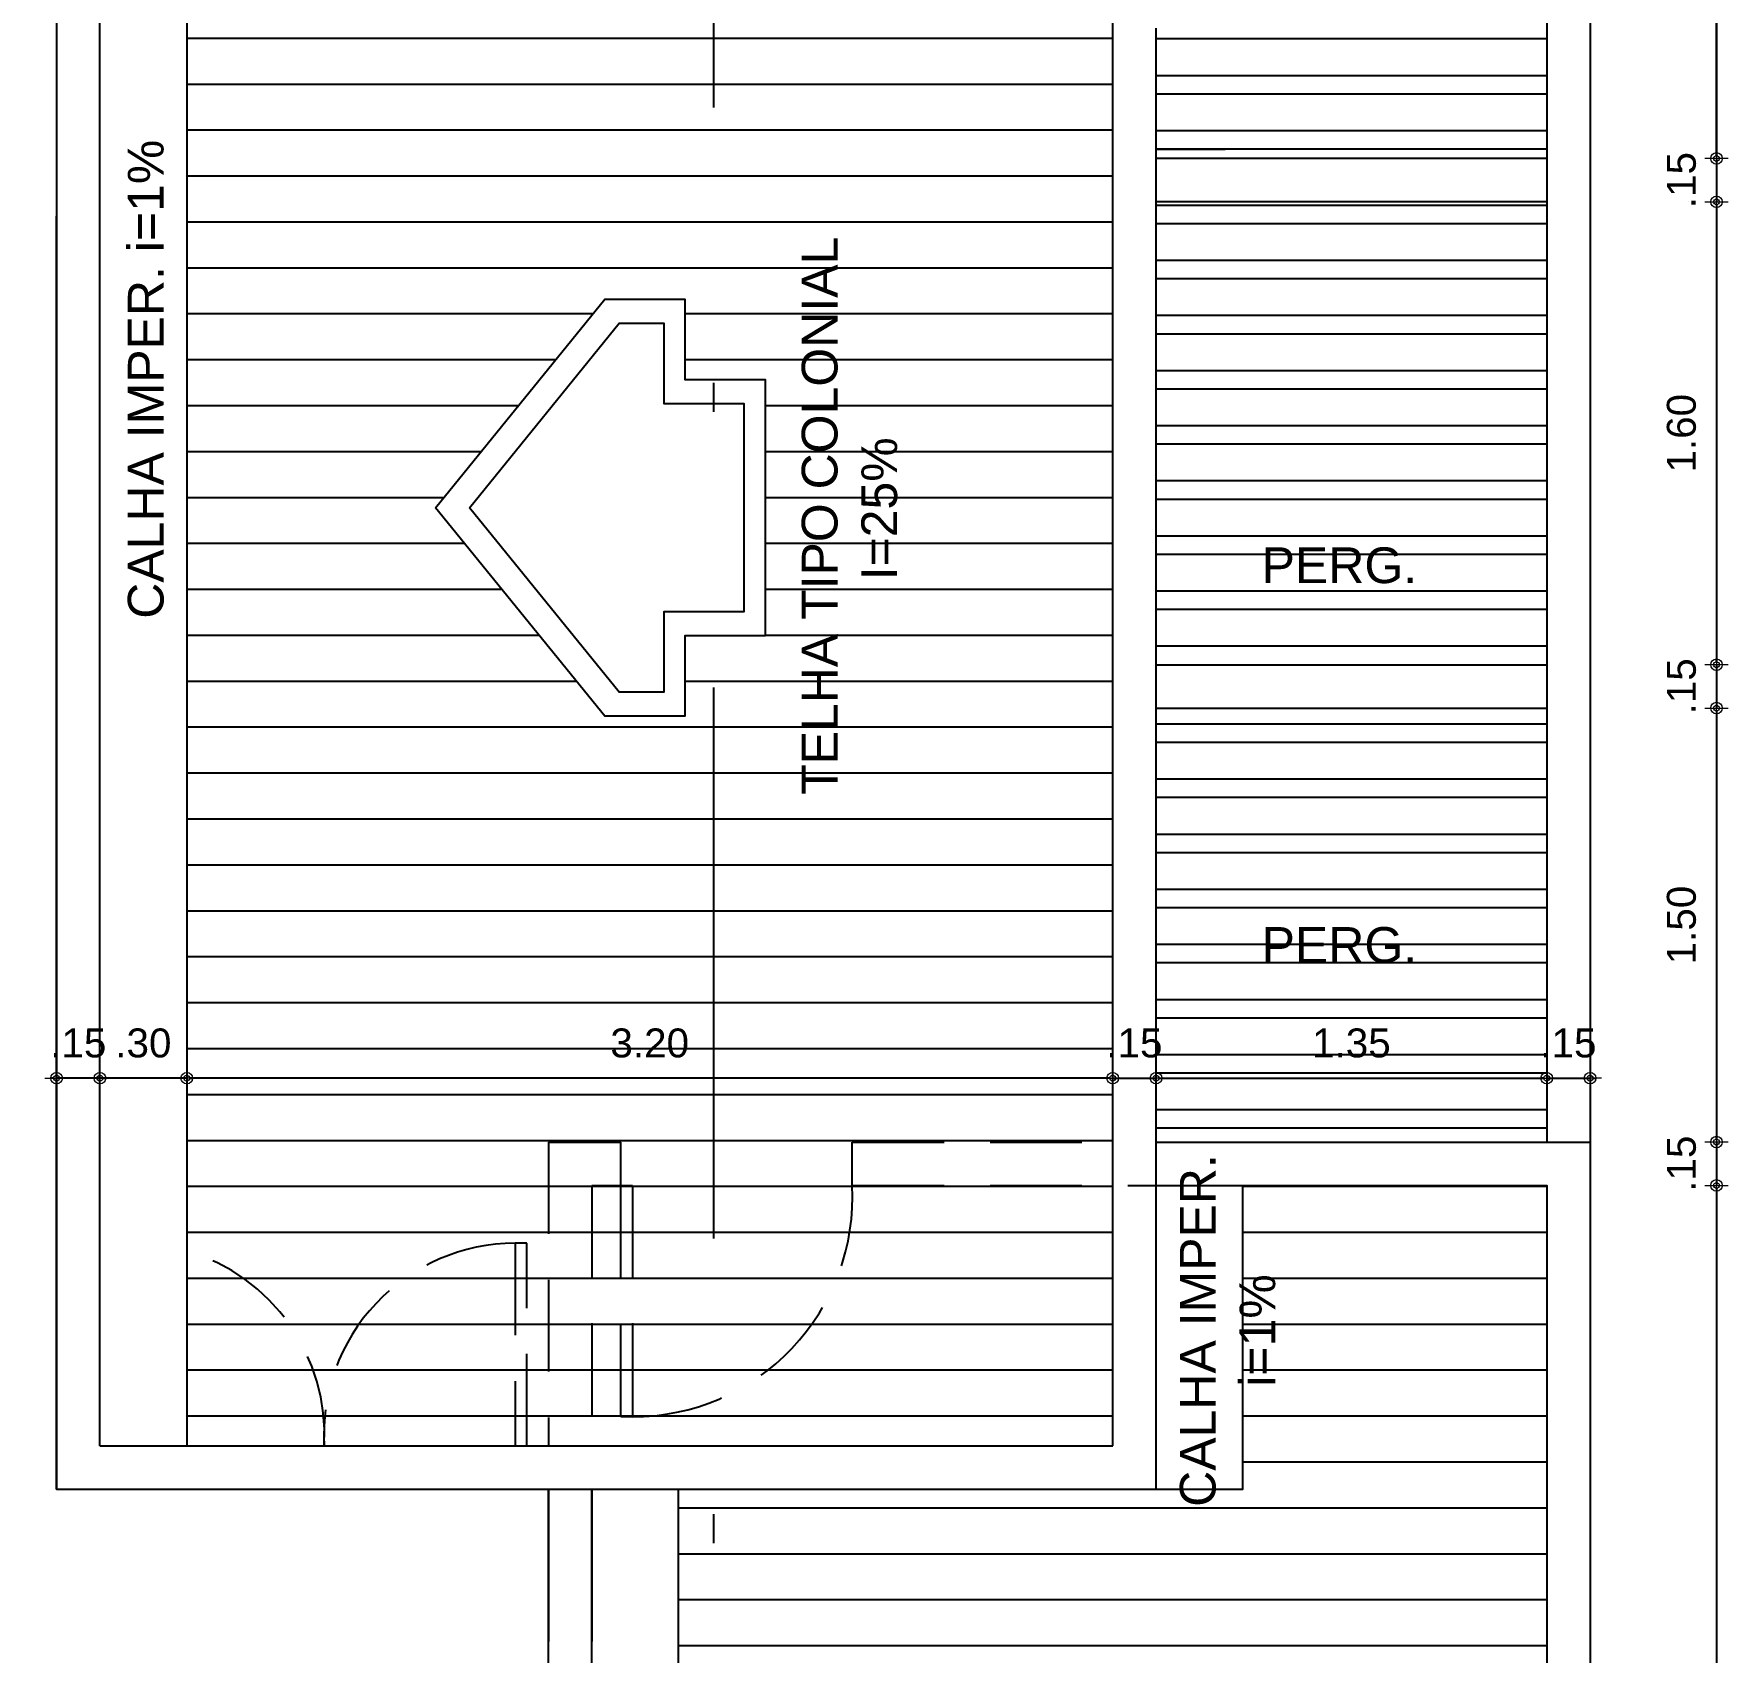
# Model space of a CAD drawing. Header units: millimetres. Extents: x 1540 to 1603, y 509.1 to 598.2.
# Drawn here: x 1560.97 to 1566.83, y 536.29 to 541.89 of the extents above; entities that cross this region are included whole.
import ezdxf

# ---------------------------------------------------------------- set-up
doc = ezdxf.new("R2010")
doc.units = ezdxf.units.MM
doc.linetypes.add('DASHDOT2', pattern=[12.7, 6.35, -3.175, 0, -3.175])
doc.linetypes.add('HIDDEN', pattern=[9.525, 6.35, -3.175])
for name, color, linetype in [('0-COTAS', 8, 'Continuous'), ('A-PEN-08', 8, 'Continuous'), ('A-PEN-B', 5, 'Continuous'), ('A-PEN-G', 3, 'Continuous'), ('A-PEN-M', 6, 'Continuous'), ('A-PEN-R', 1, 'Continuous')]:
    doc.layers.add(name, color=color, linetype=linetype)
doc.layers.add('COTAS', color=53, linetype='Continuous', lineweight=9)
doc.styles.add('CARIMBO_DADOS', font='arial.ttf', dxfattribs={"height": 0.1})
doc.dimstyles.get("Standard").update_dxf_attribs({"dimtxt": 0.18, "dimasz": 0.18, "dimexe": 0.18, "dimexo": 0.0625, "dimgap": 0.09, "dimtad": 0, "dimtih": 1, "dimtoh": 1, "dimdec": 4, "dimzin": 0, "dimdsep": 46, "dimtxsty": 'Standard', "dimcen": 0.09, "dimadec": 0, "dimazin": 0, "dimtfac": 1, "dimtdec": 4, "dimtofl": 0, "dimtmove": 0, "dimatfit": 3, "dimfxl": 1, "dimtolj": 1, "dimtzin": 0, "dimarcsym": 0})
pattern_1 = [(7e-15, (-2519.20092, 361.37498), (0, 0.15875), [])]

# ---------------------------------------------------------------- blocks, each defined once
blk = doc.blocks.new('CIRCULOS')
at = {"layer": 'COTAS'}
for p, q in [((-4, 0), (4, 0)), ((0, 4), (0, -4))]:
    blk.add_line(p, q, dxfattribs=at)
for radius in [2, 1]:
    blk.add_circle((0, 0), radius, dxfattribs=at)
blk = doc.blocks.new('*D389')
at = {"layer": 'A-PEN-08', "color": 8, "lineweight": -2, "ltscale": 0.05}
blk.add_line((1559.1397, 543.7479), (1559.1397, 537.018), dxfattribs=at)
at = {"layer": 'Defpoints', "color": 0, "ltscale": 0.05}
for p in [(1559.3482, 543.7579), (1559.1397, 537.008), (1561.1982, 537.008)]:
    blk.add_point(p, dxfattribs=at)
at = {"layer": 'A-PEN-08', "color": 8, "lineweight": -2, "ltscale": 0.05, "xscale": 0.01, "yscale": 0.01, "zscale": 0.01}
for p, rotation in [((1559.1397, 543.7579), 90), ((1559.1397, 537.008), 270)]:
    blk.add_blockref('CIRCULOS', p, dxfattribs=dict(at, rotation=rotation))
at = {"layer": 'A-PEN-08', "color": 230, "ltscale": 0.05, "insert": (1559.0187, 540.383), "char_height": 0.1, "attachment_point": 5, "rotation": 90, "style": 'CARIMBO_DADOS'}
blk.add_mtext('\\A1;6.75', dxfattribs=at)
blk = doc.blocks.new('*D330')
at = {"layer": 'A-PEN-08', "color": 8, "lineweight": -2, "ltscale": 0.05}
blk.add_line((1566.7852, 541.4679), (1566.7852, 543.7479), dxfattribs=at)
at = {"layer": 'Defpoints', "color": 0, "ltscale": 0.05}
for p in [(1561.1982, 543.7579), (1566.7852, 543.7579), (1564.8482, 541.4579)]:
    blk.add_point(p, dxfattribs=at)
at = {"layer": 'A-PEN-08', "color": 8, "lineweight": -2, "ltscale": 0.05, "xscale": 0.01, "yscale": 0.01, "zscale": 0.01}
for p, rotation in [((1566.7852, 543.7579), 90), ((1566.7852, 541.4579), 270)]:
    blk.add_blockref('CIRCULOS', p, dxfattribs=dict(at, rotation=rotation))
at = {"layer": 'A-PEN-08', "color": 230, "ltscale": 0.05, "insert": (1566.6641, 542.6079), "char_height": 0.1, "attachment_point": 5, "rotation": 90, "style": 'CARIMBO_DADOS'}
blk.add_mtext('\\A1;2.30', dxfattribs=at)
blk = doc.blocks.new('*D331')
at = {"layer": 'A-PEN-08', "color": 8, "lineweight": -2, "ltscale": 0.05}
blk.add_line((1566.7852, 543.7479), (1566.7852, 541.4679), dxfattribs=at)
at = {"layer": 'Defpoints', "color": 0, "ltscale": 0.05}
for p in [(1561.1982, 543.7579), (1566.1982, 541.4579), (1566.7852, 541.4579)]:
    blk.add_point(p, dxfattribs=at)
at = {"layer": 'A-PEN-08', "color": 8, "lineweight": -2, "ltscale": 0.05, "xscale": 0.01, "yscale": 0.01, "zscale": 0.01}
for p, rotation in [((1566.7852, 543.7579), 90), ((1566.7852, 541.4579), 270)]:
    blk.add_blockref('CIRCULOS', p, dxfattribs=dict(at, rotation=rotation))
at = {"layer": 'A-PEN-08', "color": 230, "ltscale": 0.05, "insert": (1566.6641, 542.6079), "char_height": 0.1, "attachment_point": 5, "rotation": 90, "style": 'CARIMBO_DADOS'}
blk.add_mtext('\\A1;2.30', dxfattribs=at)
blk = doc.blocks.new('*D397')
at = {"layer": 'A-PEN-08', "color": 8, "lineweight": -2, "ltscale": 0.05}
for p, q in [((1566.7852, 541.4679), (1566.7852, 541.4779)), ((1566.7852, 541.4579), (1566.7852, 541.3079)), ((1566.7852, 541.2979), (1566.7852, 541.2879))]:
    blk.add_line(p, q, dxfattribs=at)
at = {"layer": 'Defpoints', "color": 0, "ltscale": 0.05}
for p in [(1566.1982, 541.4579), (1566.3482, 541.3079), (1566.7852, 541.3079)]:
    blk.add_point(p, dxfattribs=at)
at = {"layer": 'A-PEN-08', "color": 8, "lineweight": -2, "ltscale": 0.05, "xscale": 0.01, "yscale": 0.01, "zscale": 0.01}
for p, rotation in [((1566.7852, 541.4579), 270), ((1566.7852, 541.3079), 90)]:
    blk.add_blockref('CIRCULOS', p, dxfattribs=dict(at, rotation=rotation))
at = {"layer": 'A-PEN-08', "color": 230, "ltscale": 0.05, "insert": (1566.6642, 541.3829), "char_height": 0.1, "attachment_point": 5, "rotation": 90, "style": 'CARIMBO_DADOS'}
blk.add_mtext('\\A1;.15', dxfattribs=at)
blk = doc.blocks.new('*D398')
at = {"layer": 'A-PEN-08', "color": 8, "lineweight": -2, "ltscale": 0.05}
blk.add_line((1566.7852, 541.2979), (1566.7852, 539.718), dxfattribs=at)
at = {"layer": 'Defpoints', "color": 0, "ltscale": 0.05}
for p in [(1566.3482, 541.3079), (1566.1982, 539.708), (1566.7852, 539.708)]:
    blk.add_point(p, dxfattribs=at)
at = {"layer": 'A-PEN-08', "color": 8, "lineweight": -2, "ltscale": 0.05, "xscale": 0.01, "yscale": 0.01, "zscale": 0.01}
for p, rotation in [((1566.7852, 541.3079), 90), ((1566.7852, 539.708), 270)]:
    blk.add_blockref('CIRCULOS', p, dxfattribs=dict(at, rotation=rotation))
at = {"layer": 'A-PEN-08', "color": 230, "ltscale": 0.05, "insert": (1566.6642, 540.508), "char_height": 0.1, "attachment_point": 5, "rotation": 90, "style": 'CARIMBO_DADOS'}
blk.add_mtext('\\A1;1.60', dxfattribs=at)
blk = doc.blocks.new('*D399')
at = {"layer": 'A-PEN-08', "color": 8, "lineweight": -2, "ltscale": 0.05}
for p, q in [((1566.7852, 539.718), (1566.7852, 539.728)), ((1566.7852, 539.708), (1566.7852, 539.558)), ((1566.7852, 539.548), (1566.7852, 539.538))]:
    blk.add_line(p, q, dxfattribs=at)
at = {"layer": 'Defpoints', "color": 0, "ltscale": 0.05}
for p in [(1566.1982, 539.708), (1566.1982, 539.558), (1566.7852, 539.558)]:
    blk.add_point(p, dxfattribs=at)
at = {"layer": 'A-PEN-08', "color": 8, "lineweight": -2, "ltscale": 0.05, "xscale": 0.01, "yscale": 0.01, "zscale": 0.01}
for p, rotation in [((1566.7852, 539.708), 270), ((1566.7852, 539.558), 90)]:
    blk.add_blockref('CIRCULOS', p, dxfattribs=dict(at, rotation=rotation))
at = {"layer": 'A-PEN-08', "color": 230, "ltscale": 0.05, "insert": (1566.6642, 539.633), "char_height": 0.1, "attachment_point": 5, "rotation": 90, "style": 'CARIMBO_DADOS'}
blk.add_mtext('\\A1;.15', dxfattribs=at)
blk = doc.blocks.new('*D400')
at = {"layer": 'A-PEN-08', "color": 8, "lineweight": -2, "ltscale": 0.05}
blk.add_line((1566.7852, 539.548), (1566.7852, 538.068), dxfattribs=at)
at = {"layer": 'Defpoints', "color": 0, "ltscale": 0.05}
for p in [(1566.1982, 539.558), (1566.3482, 538.058), (1566.7852, 538.058)]:
    blk.add_point(p, dxfattribs=at)
at = {"layer": 'A-PEN-08', "color": 8, "lineweight": -2, "ltscale": 0.05, "xscale": 0.01, "yscale": 0.01, "zscale": 0.01}
for p, rotation in [((1566.7852, 539.558), 90), ((1566.7852, 538.058), 270)]:
    blk.add_blockref('CIRCULOS', p, dxfattribs=dict(at, rotation=rotation))
at = {"layer": 'A-PEN-08', "color": 230, "ltscale": 0.05, "insert": (1566.6642, 538.808), "char_height": 0.1, "attachment_point": 5, "rotation": 90, "style": 'CARIMBO_DADOS'}
blk.add_mtext('\\A1;1.50', dxfattribs=at)
blk = doc.blocks.new('*D401')
at = {"layer": 'A-PEN-08', "color": 8, "lineweight": -2, "ltscale": 0.05}
for p, q in [((1566.7852, 538.068), (1566.7852, 538.078)), ((1566.7852, 538.058), (1566.7852, 537.908)), ((1566.7852, 537.898), (1566.7852, 537.888))]:
    blk.add_line(p, q, dxfattribs=at)
at = {"layer": 'Defpoints', "color": 0, "ltscale": 0.05}
for p in [(1566.3482, 538.058), (1566.1982, 537.908), (1566.7852, 537.908)]:
    blk.add_point(p, dxfattribs=at)
at = {"layer": 'A-PEN-08', "color": 8, "lineweight": -2, "ltscale": 0.05, "xscale": 0.01, "yscale": 0.01, "zscale": 0.01}
for p, rotation in [((1566.7852, 538.058), 270), ((1566.7852, 537.908), 90)]:
    blk.add_blockref('CIRCULOS', p, dxfattribs=dict(at, rotation=rotation))
at = {"layer": 'A-PEN-08', "color": 230, "ltscale": 0.05, "insert": (1566.6642, 537.983), "char_height": 0.1, "attachment_point": 5, "rotation": 90, "style": 'CARIMBO_DADOS'}
blk.add_mtext('\\A1;.15', dxfattribs=at)
blk = doc.blocks.new('*D402')
at = {"layer": 'A-PEN-08', "color": 8, "lineweight": -2, "ltscale": 0.05}
blk.add_line((1566.7852, 537.898), (1566.7852, 532.518), dxfattribs=at)
at = {"layer": 'Defpoints', "color": 0, "ltscale": 0.05}
for p in [(1566.1982, 537.908), (1566.1982, 532.508), (1566.7852, 532.508)]:
    blk.add_point(p, dxfattribs=at)
at = {"layer": 'A-PEN-08', "color": 8, "lineweight": -2, "ltscale": 0.05, "xscale": 0.01, "yscale": 0.01, "zscale": 0.01}
for p, rotation in [((1566.7852, 537.908), 90), ((1566.7852, 532.508), 270)]:
    blk.add_blockref('CIRCULOS', p, dxfattribs=dict(at, rotation=rotation))
at = {"layer": 'A-PEN-08', "color": 230, "ltscale": 0.05, "insert": (1566.6642, 535.208), "char_height": 0.1, "attachment_point": 5, "rotation": 90, "style": 'CARIMBO_DADOS'}
blk.add_mtext('\\A1;5.40', dxfattribs=at)
blk = doc.blocks.new('*D409')
at = {"layer": 'A-PEN-08', "color": 8, "lineweight": -2, "ltscale": 0.05}
blk.add_line((1564.6882, 538.2787), (1561.5082, 538.2787), dxfattribs=at)
at = {"layer": 'Defpoints', "color": 0, "ltscale": 0.05}
for p in [(1561.4982, 538.2787), (1561.4982, 537.008), (1564.6982, 537.008)]:
    blk.add_point(p, dxfattribs=at)
at = {"layer": 'A-PEN-08', "color": 8, "lineweight": -2, "ltscale": 0.05, "xscale": 0.01, "yscale": 0.01, "zscale": 0.01, "rotation": 180}
blk.add_blockref('CIRCULOS', (1561.4982, 538.2787), dxfattribs=at)
at = {"layer": 'A-PEN-08', "color": 8, "lineweight": -2, "ltscale": 0.05, "xscale": 0.01, "yscale": 0.01, "zscale": 0.01}
blk.add_blockref('CIRCULOS', (1564.6982, 538.2787), dxfattribs=at)
at = {"layer": 'A-PEN-08', "color": 230, "ltscale": 0.05, "insert": (1563.0982, 538.3998), "char_height": 0.1, "attachment_point": 5, "style": 'CARIMBO_DADOS'}
blk.add_mtext('\\A1;3.20', dxfattribs=at)
blk = doc.blocks.new('*D410')
at = {"layer": 'A-PEN-08', "color": 8, "lineweight": -2, "ltscale": 0.05}
for p, q in [((1561.1882, 538.2787), (1561.1782, 538.2787)), ((1561.4982, 538.2787), (1561.1982, 538.2787)), ((1561.5082, 538.2787), (1561.5182, 538.2787))]:
    blk.add_line(p, q, dxfattribs=at)
at = {"layer": 'Defpoints', "color": 0, "ltscale": 0.05}
for p in [(1561.1982, 538.2787), (1561.1982, 537.008), (1561.4982, 537.008)]:
    blk.add_point(p, dxfattribs=at)
at = {"layer": 'A-PEN-08', "color": 8, "lineweight": -2, "ltscale": 0.05, "xscale": 0.01, "yscale": 0.01, "zscale": 0.01}
blk.add_blockref('CIRCULOS', (1561.1982, 538.2787), dxfattribs=at)
at = {"layer": 'A-PEN-08', "color": 8, "lineweight": -2, "ltscale": 0.05, "xscale": 0.01, "yscale": 0.01, "zscale": 0.01, "rotation": 180}
blk.add_blockref('CIRCULOS', (1561.4982, 538.2787), dxfattribs=at)
at = {"layer": 'A-PEN-08', "color": 230, "ltscale": 0.05, "insert": (1561.3482, 538.3998), "char_height": 0.1, "attachment_point": 5, "style": 'CARIMBO_DADOS'}
blk.add_mtext('\\A1;.30', dxfattribs=at)
blk = doc.blocks.new('*D411')
at = {"layer": 'A-PEN-08', "color": 8, "lineweight": -2, "ltscale": 0.05}
for p, q in [((1561.0382, 538.2787), (1561.0282, 538.2787)), ((1561.1982, 538.2787), (1561.0482, 538.2787)), ((1561.2082, 538.2787), (1561.2182, 538.2787))]:
    blk.add_line(p, q, dxfattribs=at)
at = {"layer": 'Defpoints', "color": 0, "ltscale": 0.05}
for p in [(1561.0482, 538.2787), (1561.1982, 537.008), (1561.0482, 536.858)]:
    blk.add_point(p, dxfattribs=at)
at = {"layer": 'A-PEN-08', "color": 8, "lineweight": -2, "ltscale": 0.05, "xscale": 0.01, "yscale": 0.01, "zscale": 0.01}
blk.add_blockref('CIRCULOS', (1561.0482, 538.2787), dxfattribs=at)
at = {"layer": 'A-PEN-08', "color": 8, "lineweight": -2, "ltscale": 0.05, "xscale": 0.01, "yscale": 0.01, "zscale": 0.01, "rotation": 180}
blk.add_blockref('CIRCULOS', (1561.1982, 538.2787), dxfattribs=at)
at = {"layer": 'A-PEN-08', "color": 230, "ltscale": 0.05, "insert": (1561.1232, 538.3998), "char_height": 0.1, "attachment_point": 5, "style": 'CARIMBO_DADOS'}
blk.add_mtext('\\A1;.15', dxfattribs=at)
blk = doc.blocks.new('*D523')
at = {"layer": 'A-PEN-08', "color": 8, "lineweight": -2, "ltscale": 0.05}
for p, q in [((1564.6882, 538.2787), (1564.6782, 538.2787)), ((1564.6982, 538.2787), (1564.8482, 538.2787)), ((1564.8582, 538.2787), (1564.8682, 538.2787))]:
    blk.add_line(p, q, dxfattribs=at)
at = {"layer": 'Defpoints', "color": 0, "ltscale": 0.05}
for p in [(1564.8482, 538.2787), (1564.8482, 538.058), (1564.6982, 537.008)]:
    blk.add_point(p, dxfattribs=at)
at = {"layer": 'A-PEN-08', "color": 8, "lineweight": -2, "ltscale": 0.05, "xscale": 0.01, "yscale": 0.01, "zscale": 0.01}
blk.add_blockref('CIRCULOS', (1564.6982, 538.2787), dxfattribs=at)
at = {"layer": 'A-PEN-08', "color": 8, "lineweight": -2, "ltscale": 0.05, "xscale": 0.01, "yscale": 0.01, "zscale": 0.01, "rotation": 180}
blk.add_blockref('CIRCULOS', (1564.8482, 538.2787), dxfattribs=at)
at = {"layer": 'A-PEN-08', "color": 230, "ltscale": 0.05, "insert": (1564.7732, 538.3998), "char_height": 0.1, "attachment_point": 5, "style": 'CARIMBO_DADOS'}
blk.add_mtext('\\A1;.15', dxfattribs=at)
blk = doc.blocks.new('*D358')
at = {"layer": 'A-PEN-08', "color": 8, "lineweight": -2, "ltscale": 0.05}
for p, q in [((1566.1882, 538.2787), (1566.1782, 538.2787)), ((1566.1982, 538.2787), (1566.3482, 538.2787)), ((1566.3582, 538.2787), (1566.3682, 538.2787))]:
    blk.add_line(p, q, dxfattribs=at)
at = {"layer": 'Defpoints', "color": 0, "ltscale": 0.05}
for p in [(1566.3482, 538.2787), (1566.3482, 538.058), (1566.1982, 537.908)]:
    blk.add_point(p, dxfattribs=at)
at = {"layer": 'A-PEN-08', "color": 8, "lineweight": -2, "ltscale": 0.05, "xscale": 0.01, "yscale": 0.01, "zscale": 0.01}
blk.add_blockref('CIRCULOS', (1566.1982, 538.2787), dxfattribs=at)
at = {"layer": 'A-PEN-08', "color": 8, "lineweight": -2, "ltscale": 0.05, "xscale": 0.01, "yscale": 0.01, "zscale": 0.01, "rotation": 180}
blk.add_blockref('CIRCULOS', (1566.3482, 538.2787), dxfattribs=at)
at = {"layer": 'A-PEN-08', "color": 230, "ltscale": 0.05, "insert": (1566.2732, 538.3998), "char_height": 0.1, "attachment_point": 5, "style": 'CARIMBO_DADOS'}
blk.add_mtext('\\A1;.15', dxfattribs=at)
blk = doc.blocks.new('*D361')
at = {"layer": 'A-PEN-08', "color": 8, "lineweight": -2, "ltscale": 0.05}
for p, q in [((1559.1397, 537.018), (1559.1397, 537.028)), ((1559.1397, 537.008), (1559.1397, 536.858)), ((1559.1397, 536.848), (1559.1397, 536.838))]:
    blk.add_line(p, q, dxfattribs=at)
at = {"layer": 'Defpoints', "color": 0, "ltscale": 0.05}
for p in [(1561.1982, 537.008), (1559.1397, 536.858), (1561.0482, 536.858)]:
    blk.add_point(p, dxfattribs=at)
at = {"layer": 'A-PEN-08', "color": 8, "lineweight": -2, "ltscale": 0.05, "xscale": 0.01, "yscale": 0.01, "zscale": 0.01}
for p, rotation in [((1559.1397, 537.008), 270), ((1559.1397, 536.858), 90)]:
    blk.add_blockref('CIRCULOS', p, dxfattribs=dict(at, rotation=rotation))
at = {"layer": 'A-PEN-08', "color": 230, "ltscale": 0.05, "insert": (1559.0187, 536.933), "char_height": 0.1, "attachment_point": 5, "rotation": 90, "style": 'CARIMBO_DADOS'}
blk.add_mtext('\\A1;.15', dxfattribs=at)
blk = doc.blocks.new('*D532')
at = {"layer": 'A-PEN-08', "color": 8, "lineweight": -2, "ltscale": 0.05}
blk.add_line((1559.1397, 536.848), (1559.1397, 532.518), dxfattribs=at)
at = {"layer": 'Defpoints', "color": 0, "ltscale": 0.05}
for p in [(1561.0482, 536.858), (1559.1397, 532.508), (1562.8982, 532.508)]:
    blk.add_point(p, dxfattribs=at)
at = {"layer": 'A-PEN-08', "color": 8, "lineweight": -2, "ltscale": 0.05, "xscale": 0.01, "yscale": 0.01, "zscale": 0.01}
for p, rotation in [((1559.1397, 536.858), 90), ((1559.1397, 532.508), 270)]:
    blk.add_blockref('CIRCULOS', p, dxfattribs=dict(at, rotation=rotation))
at = {"layer": 'A-PEN-08', "color": 230, "ltscale": 0.05, "insert": (1559.0186, 534.683), "char_height": 0.1, "attachment_point": 5, "rotation": 90, "style": 'CARIMBO_DADOS'}
blk.add_mtext('\\A1;4.35', dxfattribs=at)
blk = doc.blocks.new('*D365')
at = {"layer": '0-COTAS', "color": 8, "lineweight": -2, "ltscale": 0.05}
blk.add_line((1564.8582, 538.2787), (1566.1882, 538.2787), dxfattribs=at)
at = {"layer": 'Defpoints', "color": 0, "ltscale": 0.05}
for p in [(1564.8482, 538.2787), (1566.1982, 538.2787), (1566.1982, 538.2787)]:
    blk.add_point(p, dxfattribs=at)
at = {"layer": '0-COTAS', "color": 8, "lineweight": -2, "ltscale": 0.05, "xscale": 0.01, "yscale": 0.01, "zscale": 0.01, "rotation": 180}
blk.add_blockref('CIRCULOS', (1564.8482, 538.2787), dxfattribs=at)
at = {"layer": '0-COTAS', "color": 8, "lineweight": -2, "ltscale": 0.05, "xscale": 0.01, "yscale": 0.01, "zscale": 0.01}
blk.add_blockref('CIRCULOS', (1566.1982, 538.2787), dxfattribs=at)
at = {"layer": '0-COTAS', "color": 230, "ltscale": 0.05, "insert": (1565.5232, 538.3998), "char_height": 0.1, "attachment_point": 5, "style": 'CARIMBO_DADOS'}
blk.add_mtext('\\A1;1.35', dxfattribs=at)

msp = doc.modelspace()

# ---------------------------------------------------------------- hatches: boundary and pattern name
at = {"layer": 'A-PEN-B', "ltscale": 0.05}
h = msp.add_hatch(dxfattribs=at)
h.set_pattern_fill('LINE', color=8, scale=0.05, style=0)
h.set_pattern_definition(pattern_1)
h.paths.add_polyline_path([(1561.4982, 537.008), (1564.6982, 537.008), (1564.6982, 543.7579), (1561.4982, 543.7579)])
h.paths.add_polyline_path([(1563.2197, 540.6941), (1563.2197, 540.9712), (1562.9426, 540.9712), (1562.3577, 540.2507), (1562.9426, 539.5302), (1563.2197, 539.5302), (1563.2197, 539.8073), (1563.4968, 539.8073), (1563.4968, 540.6941)], flags=0)
h = msp.add_hatch(dxfattribs=at)
h.set_pattern_fill('ANSI32', color=6, scale=0.02, angle=135, style=0)
h.set_pattern_definition([(180, (-2827.9604, 366.46597), (-1e-17, -0.1905), []), (180, (-2828.0239, 366.52947), (-1e-17, -0.1905), [])])
h.paths.add_polyline_path([(1566.1982, 539.558), (1564.8482, 539.558), (1564.8482, 538.058), (1566.1982, 538.058)])
h = msp.add_hatch(dxfattribs=at)
h.set_pattern_fill('LINE', color=8, scale=0.05, style=0)
h.set_pattern_definition(pattern_1)
h.paths.add_polyline_path([(1566.1982, 537.908), (1565.1482, 537.908), (1565.1482, 536.858), (1564.8482, 536.858), (1563.1982, 536.858), (1563.1982, 532.508), (1566.1982, 532.508)])
h.paths.add_polyline_path([(1564.5896, 535.5945), (1564.5896, 535.8716), (1564.3124, 535.8716), (1563.7276, 535.1511), (1564.3124, 534.4306), (1564.5896, 534.4306), (1564.5896, 534.7077), (1564.8667, 534.7077), (1564.8667, 535.5945)], flags=0)

# ---------------------------------------------------------------- linework, layer by layer
at = {"layer": 'A-PEN-08', "ltscale": 0.05}
msp.add_line((1565.4505, 541.8708), (1565.4505, 541.8708), dxfattribs=at)
at = {"layer": 'A-PEN-B', "color": 2, "ltscale": 0.05}
for p, q in [((1566.3482, 546.8579), (1566.3482, 532.358)), ((1566.1982, 541.3079), (1566.1982, 539.558)), ((1566.1982, 539.558), (1566.1982, 538.058))]:
    msp.add_line(p, q, dxfattribs=at)
at = {"layer": 'A-PEN-B', "color": 3, "ltscale": 0.05}
for q in [(1561.1982, 543.7579), (1564.6982, 537.008)]:
    msp.add_line((1561.1982, 537.008), q, dxfattribs=at)
at = {"layer": 'A-PEN-B', "color": 6, "ltscale": 0.05}
for p, q in [((1566.1982, 541.8709), (1564.8482, 541.8709)), ((1566.1982, 541.7439), (1564.8482, 541.7439)), ((1566.1982, 541.6804), (1564.8482, 541.6804)), ((1566.1982, 541.5534), (1564.8482, 541.5534)), ((1566.1982, 541.4899), (1564.8482, 541.4899)), ((1566.1982, 541.2955), (1564.8482, 541.2955)), ((1566.1982, 541.232), (1564.8482, 541.232)), ((1566.1982, 541.105), (1564.8482, 541.105)), ((1566.1982, 541.105), (1566.0032, 541.105)), ((1566.1982, 541.0415), (1564.8482, 541.0415)), ((1566.1982, 541.0415), (1566.0032, 541.0415)), ((1566.1982, 540.9145), (1564.8482, 540.9145)), ((1566.1982, 540.9145), (1566.0032, 540.9145)), ((1566.1982, 540.851), (1564.8482, 540.851)), ((1566.1982, 540.851), (1566.0032, 540.851)), ((1566.1982, 540.724), (1564.8482, 540.724)), ((1566.1982, 540.6605), (1564.8482, 540.6605)), ((1566.1982, 540.5335), (1564.8482, 540.5335)), ((1566.1982, 540.47), (1564.8482, 540.47)), ((1566.1982, 540.343), (1564.8482, 540.343)), ((1566.1982, 540.2795), (1564.8482, 540.2795)), ((1566.1982, 540.1525), (1564.8482, 540.1525)), ((1566.1982, 540.089), (1564.8482, 540.089)), ((1566.1982, 539.962), (1564.8482, 539.962)), ((1566.1982, 539.8985), (1564.8482, 539.8985)), ((1566.1982, 539.7715), (1564.8482, 539.7715)), ((1564.8482, 539.708), (1566.1982, 539.708)), ((1564.8482, 539.558), (1566.1982, 539.558))]:
    msp.add_line(p, q, dxfattribs=at)
at = {"layer": 'A-PEN-B', "ltscale": 0.05}
for p, q in [((1564.8482, 541.7579), (1564.8482, 541.7579)), ((1564.8482, 541.4899), (1565.0867, 541.4899)), ((1564.8482, 541.4579), (1564.8482, 541.4579)), ((1566.6872, 541.3079), (1566.6872, 541.3079)), ((1561.0482, 536.858), (1561.0482, 541.2579)), ((1564.8482, 539.7079), (1566.1982, 539.7079)), ((1564.8482, 537.908), (1564.8482, 539.558)), ((1564.8482, 539.5579), (1566.1982, 539.5579)), ((1562.7482, 536.858), (1562.7482, 536.3317)), ((1562.8982, 536.858), (1562.8982, 536.3317))]:
    msp.add_line(p, q, dxfattribs=at)
at = {"layer": 'A-PEN-B', "color": 5, "ltscale": 0.05}
for p, q in [((1566.1982, 541.4579), (1564.8482, 541.4579)), ((1566.1982, 541.3079), (1564.8482, 541.3079))]:
    msp.add_line(p, q, dxfattribs=at)
at = {"layer": 'A-PEN-B', "color": 8, "linetype": 'HIDDEN', "ltscale": 0.05}
for p, q in [((1562.7482, 538.058), (1562.7482, 537.008)), ((1562.7482, 538.058), (1562.9982, 538.058)), ((1562.9982, 537.908), (1562.9982, 538.058)), ((1563.7982, 538.058), (1564.6982, 538.058)), ((1563.7982, 537.908), (1563.7982, 538.058)), ((1562.8982, 537.908), (1562.8982, 537.008)), ((1562.8982, 537.908), (1562.9982, 537.908)), ((1563.7982, 537.908), (1564.8482, 537.908))]:
    msp.add_line(p, q, dxfattribs=at)
at = {"layer": 'A-PEN-B', "color": 2, "ltscale": 0.05}
for points in [[(1561.0482, 543.7579), (1559.3482, 543.7579), (1559.3482, 546.8579), (1559.4982, 546.8579), (1566.3482, 546.8579), (1566.3482, 541.3079)], [(1561.0482, 543.9079), (1559.4982, 543.9079), (1559.4982, 546.7079), (1566.1982, 546.7079), (1566.1982, 541.3079)], [(1564.8482, 538.058), (1566.3482, 538.058), (1566.3482, 532.358), (1562.7482, 532.358), (1562.7482, 536.858)], [(1564.8482, 537.908), (1566.1982, 537.908), (1566.1982, 532.508), (1562.8982, 532.508), (1562.8982, 536.858)]]:
    msp.add_lwpolyline(points, dxfattribs=at)
at = {"layer": 'A-PEN-B', "color": 3, "ltscale": 0.05}
msp.add_lwpolyline([(1564.6982, 543.9079), (1561.0482, 543.9079), (1561.0482, 536.858), (1564.8482, 536.858), (1564.8482, 541.9079)], dxfattribs=at)
at = {"layer": 'A-PEN-B', "color": 6, "ltscale": 0.05}
for points in [[(1561.4982, 543.7579), (1561.4982, 537.008)], [(1564.8482, 536.858), (1565.1482, 536.858), (1565.1482, 537.908)], [(1563.1982, 532.508), (1563.1982, 536.858)]]:
    msp.add_lwpolyline(points, dxfattribs=at)
at = {"layer": 'A-PEN-B', "color": 8, "linetype": 'HIDDEN', "ltscale": 0.05}
msp.add_arc((1561.3132, 537.0468), 0.6611, 356.63063, 73.75063, dxfattribs=at)
at = {"layer": 'A-PEN-G', "ltscale": 0.05}
for p, q in [((1564.6982, 537.008), (1564.6982, 542.205)), ((1564.8482, 539.708), (1564.8482, 541.3079))]:
    msp.add_line(p, q, dxfattribs=at)
at = {"layer": 'A-PEN-G'}
msp.add_lwpolyline([(1562.3577, 540.2507), (1562.9426, 540.9712), (1563.2197, 540.9712), (1563.2197, 540.6941), (1563.4968, 540.6941), (1563.4968, 539.8073), (1563.2197, 539.8073), (1563.2197, 539.5302), (1562.9426, 539.5302)], close=True, dxfattribs=at)
at = {"layer": 'A-PEN-G', "color": 8, "linetype": 'HIDDEN', "ltscale": 0.05}
for points in [[(1562.9982, 537.908), (1563.0382, 537.908), (1563.0382, 537.108), (1562.9982, 537.108)], [(1562.6332, 537.008), (1562.6732, 537.008), (1562.6732, 537.708), (1562.6332, 537.708)]]:
    msp.add_lwpolyline(points, close=True, dxfattribs=at)
for centre, radius, start, end in [((1563.0382, 537.869), 0.761, 270, 2.9376), ((1562.6332, 537.0468), 0.6611, 90, 183.36937)]:
    msp.add_arc(centre, radius, start, end, dxfattribs=at)
at = {"layer": 'A-PEN-M'}
msp.add_lwpolyline([(1562.4752, 540.2507), (1562.9925, 540.8881), (1563.1469, 540.8881), (1563.1469, 540.611), (1563.424, 540.611), (1563.424, 539.8905), (1563.1469, 539.8905), (1563.1469, 539.6133), (1562.9925, 539.6133)], close=True, dxfattribs=at)
at = {"layer": 'A-PEN-R', "linetype": 'DASHDOT2', "ltscale": 0.3}
msp.add_line((1563.319, 551.3593), (1563.319, 522.3464), dxfattribs=at)

# ---------------------------------------------------------------- texts
at = {"color": 230, "insert": (1561.3572, 540.6947), "char_height": 0.123653, "width": 3.353, "attachment_point": 5, "rotation": 90, "style": 'CARIMBO_DADOS'}
msp.add_mtext('CALHA IMPER. i=1%', dxfattribs=at)
at = {"color": 230, "char_height": 0.123653, "attachment_point": 5, "rotation": 90, "style": 'CARIMBO_DADOS'}
for s, insert in [('TELHA TIPO COLONIAL\\P I=25%', (1563.7893, 540.2226)), ('CALHA IMPER.\\Pi=1%', (1565.0958, 537.4065))]:
    msp.add_mtext(s, dxfattribs=dict(at, insert=insert))
at = {"color": 230, "char_height": 0.12365, "width": 3.353, "attachment_point": 5, "style": 'CARIMBO_DADOS'}
for insert in [(1565.4817, 540.0508), (1565.4817, 538.7382)]:
    msp.add_mtext('PERG.', dxfattribs=dict(at, insert=insert))

# ---------------------------------------------------------------- dimensions: what is measured, and where the dimension line sits
at = {"layer": '0-COTAS', "ltscale": 0.05}
dim = msp.add_linear_dim(base=(1566.1982, 538.2787), p1=(1564.8482, 538.2787), p2=(1566.1982, 538.2787), dimstyle='Standard', override={"dimtxt": 0.1, "dimasz": 0.01, "dimexe": 0, "dimexo": 0, "dimgap": 0.07, "dimtad": 1, "dimtih": 0, "dimtoh": 0, "dimdec": 2, "dimzin": 5, "dimtxsty": 'CARIMBO_DADOS', "dimblk1": 'CIRCULOS', "dimblk2": 'CIRCULOS', "dimsah": 1, "dimcen": 0, "dimse1": 1, "dimse2": 1, "dimclrd": 8, "dimclre": 8, "dimclrt": 230, "dimtfac": 100, "dimtdec": 2, "dimtix": 1, "dimtofl": 1, "dimtmove": 2, "dimldrblk": 'CIRCULOS', "dimtzin": 5}, dxfattribs=at)
dim.commit()
dim.dimension.update_dxf_attribs({"geometry": '*D365', "text_midpoint": (1565.5232, 538.3998)})
at = {"layer": 'A-PEN-08', "ltscale": 0.05}
for base, p1, p2, picture, middle in [((1559.1397, 537.008), (1559.3482, 543.7579), (1561.1982, 537.008), '*D389', (1559.0187, 540.383)), ((1566.7852, 543.7579), (1564.8482, 541.4579), (1561.1982, 543.7579), '*D330', (1566.6641, 542.6079)), ((1566.7852, 541.4579), (1561.1982, 543.7579), (1566.1982, 541.4579), '*D331', (1566.6641, 542.6079)), ((1566.7852, 541.3079), (1566.1982, 541.4579), (1566.3482, 541.3079), '*D397', (1566.6642, 541.3829)), ((1566.7852, 539.708), (1566.3482, 541.3079), (1566.1982, 539.708), '*D398', (1566.6642, 540.508)), ((1566.7852, 539.558), (1566.1982, 539.708), (1566.1982, 539.558), '*D399', (1566.6642, 539.633)), ((1566.7852, 538.058), (1566.1982, 539.558), (1566.3482, 538.058), '*D400', (1566.6642, 538.808)), ((1566.7852, 537.908), (1566.3482, 538.058), (1566.1982, 537.908), '*D401', (1566.6642, 537.983)), ((1566.7852, 532.508), (1566.1982, 537.908), (1566.1982, 532.508), '*D402', (1566.6642, 535.208)), ((1559.1397, 536.858), (1561.1982, 537.008), (1561.0482, 536.858), '*D361', (1559.0187, 536.933)), ((1559.1397, 532.508), (1561.0482, 536.858), (1562.8982, 532.508), '*D532', (1559.0186, 534.683))]:
    dim = msp.add_linear_dim(base=base, p1=p1, p2=p2, angle=90, dimstyle='Standard', override={"dimtxt": 0.1, "dimasz": 0.01, "dimexe": 0, "dimexo": 0, "dimgap": 0.07, "dimtad": 1, "dimtih": 0, "dimtoh": 0, "dimdec": 2, "dimzin": 5, "dimtxsty": 'CARIMBO_DADOS', "dimblk1": 'CIRCULOS', "dimblk2": 'CIRCULOS', "dimsah": 1, "dimcen": 0, "dimse1": 1, "dimse2": 1, "dimclrd": 8, "dimclre": 8, "dimclrt": 230, "dimtfac": 100, "dimtdec": 2, "dimtix": 1, "dimtofl": 1, "dimtmove": 2, "dimldrblk": 'CIRCULOS', "dimfxl": 0, "dimfxlon": 1, "dimtzin": 5, "dimarcsym": 1}, dxfattribs=at)
    dim.commit()
    dim.dimension.update_dxf_attribs({"geometry": picture, "text_midpoint": middle})
for base, p1, p2, picture, middle in [((1561.0482, 538.2787), (1561.1982, 537.008), (1561.0482, 536.858), '*D411', (1561.1232, 538.3998)), ((1561.1982, 538.2787), (1561.4982, 537.008), (1561.1982, 537.008), '*D410', (1561.3482, 538.3998)), ((1561.4982, 538.2787), (1564.6982, 537.008), (1561.4982, 537.008), '*D409', (1563.0982, 538.3998)), ((1564.8482, 538.2787), (1564.6982, 537.008), (1564.8482, 538.058), '*D523', (1564.7732, 538.3998)), ((1566.3482, 538.2787), (1566.1982, 537.908), (1566.3482, 538.058), '*D358', (1566.2732, 538.3998))]:
    dim = msp.add_linear_dim(base=base, p1=p1, p2=p2, dimstyle='Standard', override={"dimtxt": 0.1, "dimasz": 0.01, "dimexe": 0, "dimexo": 0, "dimgap": 0.07, "dimtad": 1, "dimtih": 0, "dimtoh": 0, "dimdec": 2, "dimzin": 5, "dimtxsty": 'CARIMBO_DADOS', "dimblk1": 'CIRCULOS', "dimblk2": 'CIRCULOS', "dimsah": 1, "dimcen": 0, "dimse1": 1, "dimse2": 1, "dimclrd": 8, "dimclre": 8, "dimclrt": 230, "dimtfac": 100, "dimtdec": 2, "dimtix": 1, "dimtofl": 1, "dimtmove": 2, "dimldrblk": 'CIRCULOS', "dimfxl": 0, "dimfxlon": 1, "dimtzin": 5, "dimarcsym": 1}, dxfattribs=at)
    dim.commit()
    dim.dimension.update_dxf_attribs({"geometry": picture, "text_midpoint": middle})

doc.saveas('drawing.dxf')
